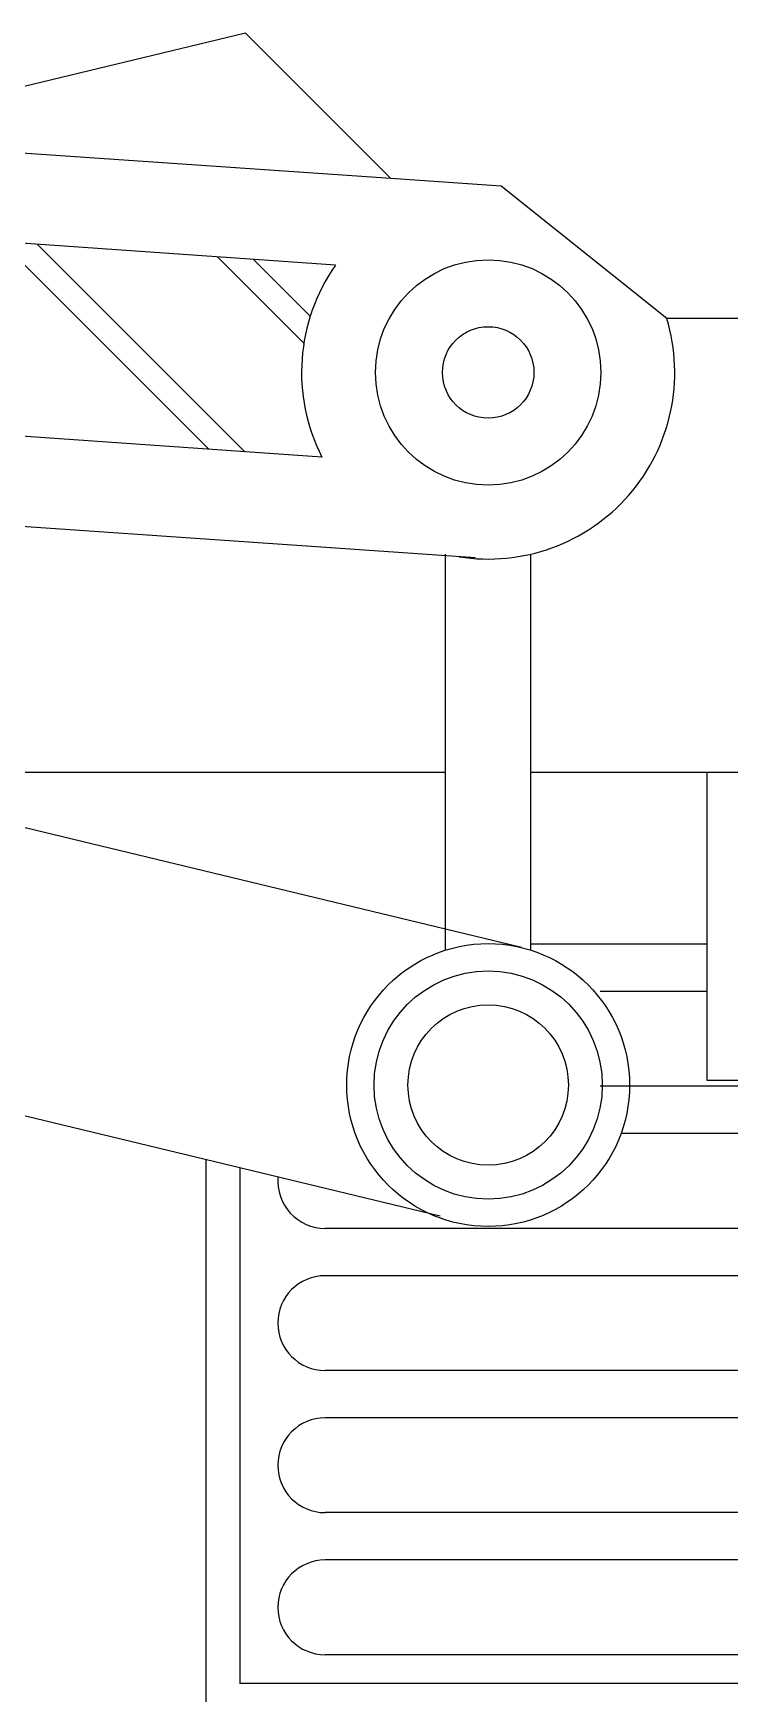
# Model space of a CAD drawing. Extents: x -121210 to 57230, y 84783 to 157800.
# Drawn here: x -31008 to -30567, y 136332 to 137384 of the extents above; entities that cross this region are included whole.
import ezdxf

# ---------------------------------------------------------------- set-up
doc = ezdxf.new("R2010")
doc.units = 0
doc.header["$MEASUREMENT"] = 0
doc.layers.get('0').update_dxf_attribs({"linetype": 'CONTINUOUS'})

# ---------------------------------------------------------------- blocks, each defined once
blk = doc.blocks.new('A$C6084676A')
for p, q in [((3.03481, 1.6287), (2.94146, 1.60624)), ((3.09624, 1.56727), (3.03481, 1.6287)), ((3.09624, 1.56727), (2.53273, 1.60624)), ((3.07289, 1.5308), (2.3363, 1.58175)), ((3.14275, 1.56405), (3.09624, 1.56727)), ((3.21273, 1.50824), (3.14275, 1.56405)), ((3.0194, 1.45302), (2.93186, 1.54055)), ((3.03459, 1.45197), (2.94706, 1.5395)), ((3.0595, 1.49777), (3.02302, 1.53425)), ((3.0622, 1.50921), (3.03821, 1.5332)), ((3.41327, 1.50824), (3.21273, 1.50824)), ((3.0671, 1.44972), (2.48088, 1.49027)), ((3.1319, 1.40716), (2.51832, 1.4496)), ((3.11936, 1.24159), (3.11936, 1.40874)), ((3.15527, 1.24159), (3.15527, 1.40874)), ((3.15132, 1.24269), (2.81457, 1.3239)), ((3.11936, 1.31655), (2.84784, 1.31655)), ((3.22981, 1.31655), (3.15527, 1.31655)), ((3.79086, 1.31655), (3.22981, 1.31655)), ((3.22981, 1.18655), (3.22981, 1.31655)), ((3.22981, 1.24412), (3.15527, 1.24412)), ((3.22981, 1.22412), (3.18453, 1.22412)), ((3.11701, 1.12923), (2.78027, 1.21043)), ((3.7806, 1.18655), (3.22981, 1.18655)), ((3.48557, 1.18412), (3.18453, 1.18412)), ((3.48557, 1.16412), (3.19341, 1.16412)), ((3.01807, 1.15309), (3.01807, 0.91314)), ((3.03248, 1.14961), (3.03248, 0.93193)), ((3.48557, 1.12412), (3.06848, 1.12412)), ((3.48557, 1.10412), (3.06848, 1.10412)), ((3.48557, 1.06412), (3.06848, 1.06412)), ((3.48557, 1.04412), (3.06848, 1.04412)), ((3.48557, 1.00412), (3.06848, 1.00412)), ((3.48557, 0.98412), (3.06848, 0.98412)), ((3.48557, 0.94412), (3.06848, 0.94412)), ((3.52557, 0.93193), (3.03248, 0.93193))]:
    blk.add_line(p, q)
for centre, radius in [((3.13731, 1.48545), 0.04758), ((3.13731, 1.48545), 0.01931), ((3.13731, 1.18463), 0.05972), ((3.13731, 1.18463), 0.04818), ((3.13731, 1.18463), 0.03386)]:
    blk.add_circle(centre, radius)
for centre, radius, start, end in [((3.13731, 1.48545), 0.07878, 144.86029, 206.97038), ((3.13731, 1.48545), 0.07878, 261.02833, 16.81515), ((3.06848, 1.14412), 0.02, 175.36673, 270), ((3.06848, 1.08412), 0.02, 90, 270), ((3.06848, 1.02412), 0.02, 90, 270), ((3.06848, 0.96412), 0.02, 90, 270)]:
    blk.add_arc(centre, radius, start, end)
blk = doc.blocks.new('A$C56632E43')
at = {"xscale": 1000, "yscale": 1000, "zscale": 1000}
blk.add_blockref('A$C6084676A', (0, 0), dxfattribs=at)

msp = doc.modelspace()

# ---------------------------------------------------------------- block references
at = {"xscale": 1.5, "yscale": 1.5, "zscale": 1.5}
msp.add_blockref('A$C56632E43', (-35426, 134940.6), dxfattribs=at)

doc.saveas('drawing.dxf')
